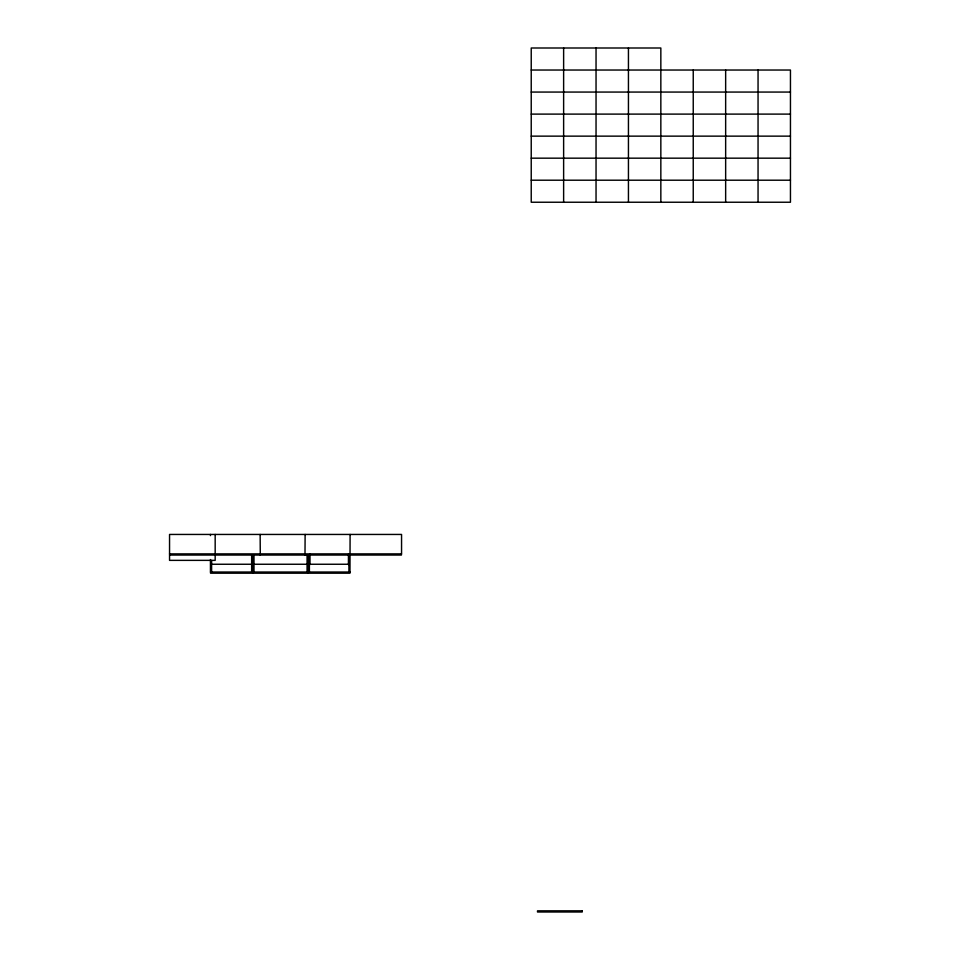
<?xml version="1.0" encoding="UTF-8"?>
<svg xmlns="http://www.w3.org/2000/svg" width="960" height="960" viewBox="0 0 960 960"><rect width="100%" height="100%" fill="white"/><g stroke="black" fill="none" stroke-linecap="round" stroke-linejoin="round"><path stroke-width="1.44" d="M531.228 70.032L790.452 70.032L790.452 202.236L531.228 202.236L531.228 48L660.84 48L660.84 202.236M531.228 92.064L790.452 92.064M531.228 114.108L790.452 114.108M531.228 136.14L790.452 136.14M531.228 158.172L790.452 158.172M531.228 180.204L790.452 180.204M169.548 553.884L401.556 553.884L401.556 534.444L169.548 534.444L169.548 560.364L215.172 560.364L215.172 534.444M169.68 555.048L215.04 555.048L215.04 553.884M215.304 555.048L260.016 555.048L260.016 553.884M349.968 555.048L305.244 555.048L305.244 553.884M211.608 564.252L251.652 564.252M253.992 564.252L307.068 564.252M309.396 564.252L348.924 564.252M350.1 572.028L210.444 572.028L210.444 559.548M758.052 70.032L758.052 202.236M725.652 70.032L725.652 202.236M693.24 70.032L693.24 202.236M628.44 48L628.44 202.236M596.04 48L596.04 202.236M563.628 48L563.628 202.236M401.424 553.884L401.424 555.048L350.22 555.048L350.22 553.884M350.1 534.444L349.968 573.192L308.364 573.192L308.364 572.028M348.924 554.676L348.924 572.028M348.444 554.112L348.444 564.564M309.888 554.112L309.888 564.564M309.396 554.676L309.396 572.028M308.232 554.676L308.232 572.028M308.1 572.028L308.1 573.192L253.02 573.192L253.02 572.028M307.068 554.676L307.068 572.028M305.124 534.444L304.992 555.048L260.28 555.048L260.148 534.444M253.992 554.676L253.992 572.028M252.816 554.676L252.696 573.192L210.564 573.192L210.564 572.028M251.652 554.676L251.652 572.028M211.608 560.46L211.608 572.028M210.444 534.444L210.444 535.608M582.228 910.836L537.504 910.836L537.504 912L582.228 912L582.228 910.836"/></g></svg>
